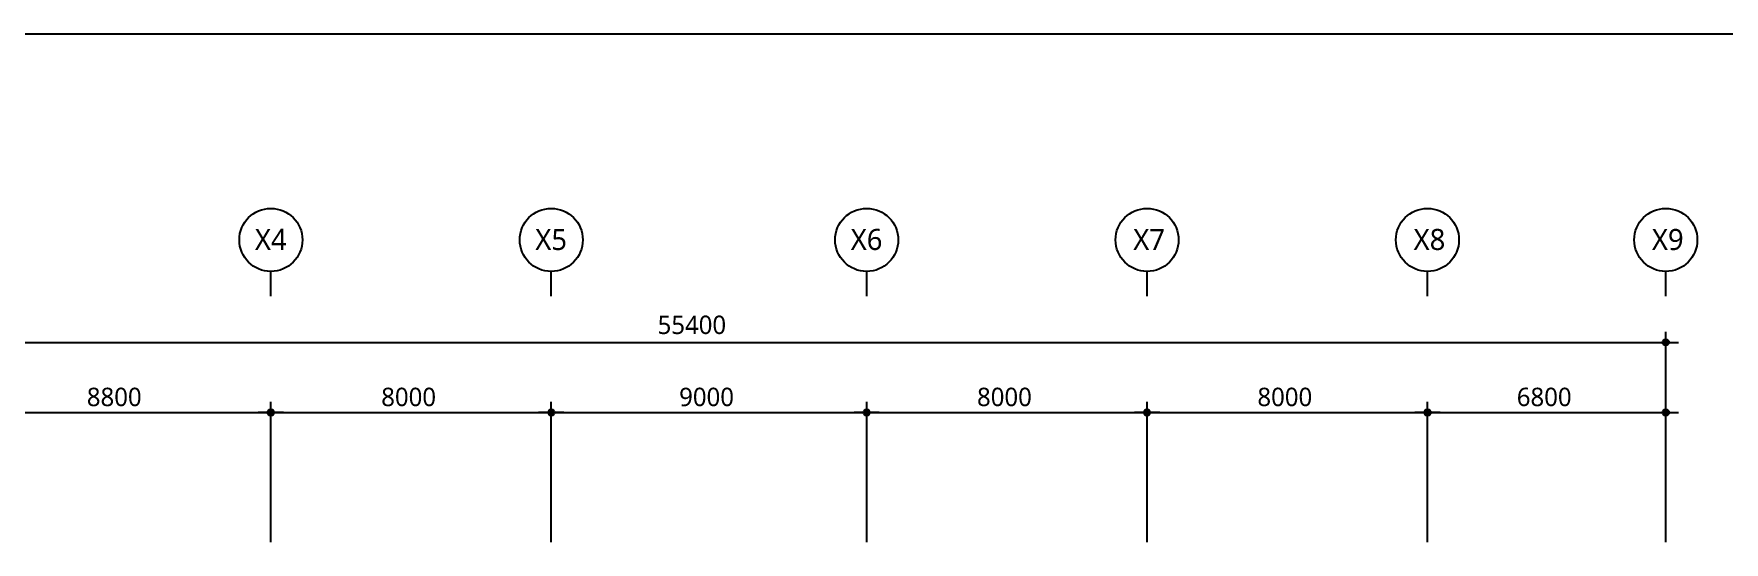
# Model space of a CAD drawing. Header units: millimetres. Extents: x 16332047 to 33387680, y -14835522 to -7015081.
# Drawn here: x 16883244 to 16931476, y -7453616 to -7439115 of the extents above; entities that cross this region are included whole.
import ezdxf
from ezdxf.enums import TextEntityAlignment as Align

# ---------------------------------------------------------------- set-up
doc = ezdxf.new("R2010")
doc.units = ezdxf.units.MM
doc.header["$LTSCALE"] = 300
doc.header["$MEASUREMENT"] = 0
doc.layers.add('3', color=3, linetype='CONTINUOUS')
doc.layers.add('arch', color=255, linetype='CONTINUOUS', lineweight=25)
doc.styles.add('맑은 고딕', font='malgun.ttf')

msp = doc.modelspace()

# ---------------------------------------------------------------- linework, layer by layer
at = {"layer": '3', "color": 0, "linetype": 'Continuous'}
msp.add_line((16843919, -7439115), (16947751, -7439115), dxfattribs=at)
at = {"layer": 'arch'}
for p, q in [((16890009, -7446594), (16890009, -7445894)), ((16898009, -7446594), (16898009, -7445894)), ((16907009, -7446594), (16907009, -7445894)), ((16915009, -7446594), (16915009, -7445894)), ((16923009, -7446594), (16923009, -7445894)), ((16929809, -7446594), (16929809, -7445894)), ((16874589, -7447916), (16929629, -7447916)), ((16929449, -7447916), (16930169, -7447916)), ((16929809, -7453616), (16929809, -7447616)), ((16890009, -7453616), (16890009, -7449616)), ((16890009, -7453616), (16890009, -7449616)), ((16898009, -7453616), (16898009, -7449616)), ((16898009, -7453611), (16898009, -7449616)), ((16907009, -7453616), (16907009, -7449616)), ((16907009, -7453616), (16907009, -7449616)), ((16915009, -7453611), (16915009, -7449616)), ((16915009, -7453616), (16915009, -7449616)), ((16923009, -7453616), (16923009, -7449616)), ((16923009, -7453616), (16923009, -7449616)), ((16929809, -7453616), (16929809, -7449616)), ((16881389, -7449916), (16889829, -7449916)), ((16889649, -7449916), (16890369, -7449916)), ((16890369, -7449916), (16889649, -7449916)), ((16890189, -7449916), (16897829, -7449916)), ((16897649, -7449916), (16898369, -7449916)), ((16898369, -7449916), (16897649, -7449916)), ((16898189, -7449916), (16906829, -7449916)), ((16906649, -7449916), (16907369, -7449916)), ((16907369, -7449916), (16906649, -7449916)), ((16907189, -7449916), (16914829, -7449916)), ((16914649, -7449916), (16915369, -7449916)), ((16915369, -7449916), (16914649, -7449916)), ((16915189, -7449916), (16922829, -7449916)), ((16922649, -7449916), (16923369, -7449916)), ((16923369, -7449916), (16922649, -7449916)), ((16923189, -7449916), (16929629, -7449916)), ((16929449, -7449916), (16930169, -7449916))]:
    msp.add_line(p, q, dxfattribs=at)
for centre, radius in [((16890009, -7444994), 900), ((16898009, -7444994), 900), ((16907009, -7444994), 900), ((16915009, -7444994), 900), ((16923009, -7444994), 900), ((16929809, -7444994), 900), ((16929809, -7447916), 90), ((16929809, -7447916), 45), ((16890009, -7449916), 90), ((16890009, -7449916), 90), ((16890009, -7449916), 45), ((16890009, -7449916), 45), ((16898009, -7449916), 90), ((16898009, -7449916), 90), ((16898009, -7449916), 45), ((16898009, -7449916), 45), ((16907009, -7449916), 90), ((16907009, -7449916), 90), ((16907009, -7449916), 45), ((16907009, -7449916), 45), ((16915009, -7449916), 90), ((16915009, -7449916), 90), ((16915009, -7449916), 45), ((16915009, -7449916), 45), ((16923009, -7449916), 90), ((16923009, -7449916), 90), ((16923009, -7449916), 45), ((16923009, -7449916), 45), ((16929809, -7449916), 90), ((16929809, -7449916), 45)]:
    msp.add_circle(centre, radius, dxfattribs=at)

# ---------------------------------------------------------------- texts
at = {"layer": 'arch', "style": '맑은 고딕'}
for s, p in [('X4', (16890006, -7444981)), ('X5', (16898006, -7444981)), ('X6', (16907006, -7444981)), ('X7', (16915067, -7444981)), ('X8', (16923067, -7444981)), ('X9', (16929867, -7444981))]:
    msp.add_text(s, height=600, dxfattribs=at).set_placement(p, align=Align.MIDDLE_CENTER)
for s, p in [('55400', (16901043, -7447678)), ('8800', (16884757, -7449735)), ('8000', (16893157, -7449735)), ('9000', (16901658, -7449735)), ('8000', (16910157, -7449735)), ('8000', (16918157, -7449735)), ('6800', (16925558, -7449735))]:
    msp.add_text(s, height=525, dxfattribs=at).set_placement(p)

doc.saveas('drawing.dxf')
